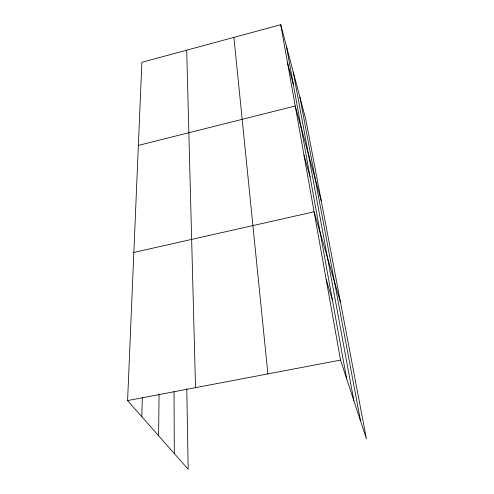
<?xml version="1.0" encoding="UTF-8"?>
<svg xmlns="http://www.w3.org/2000/svg" width="494" height="494" viewBox="0 0 494 494"><rect width="100%" height="100%" fill="white"/><g stroke="black" fill="none" stroke-linecap="round" stroke-linejoin="round"><path stroke-width="0.74" d="M158.611 435.77L159.062 394.187M141.809 416.708L142.334 397.503M186.781 388.722L188.171 469.3L127.594 400.578L141.877 62.3L280.728 24.7L305.891 119.826L366.406 438.808L340.533 360.089L280.728 24.7M138.369 145.397L295.227 106.019L321.279 200.935M133.849 252.434L314.085 211.784L340.588 302.711M127.594 400.578L340.533 360.089M326.201 279.715L332.363 299.858M304.001 155.202L310.047 176.667M287.533 62.868L293.337 84.443M299.883 97.127L360.527 420.907M293.269 72.112L353.84 400.566M286.39 46.103L346.64 378.682M233.897 37.383L267.884 373.902M186.695 50.166L195.525 387.66M174.036 391.68L174.308 453.572"/></g></svg>
